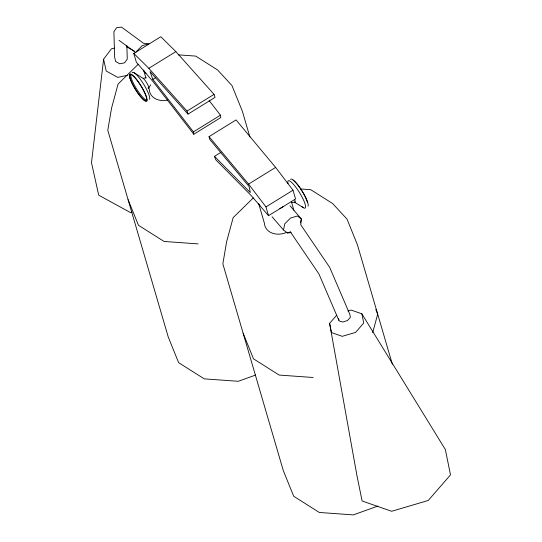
<?xml version="1.0" encoding="UTF-8"?>
<svg xmlns="http://www.w3.org/2000/svg" width="542" height="542" viewBox="0 0 542 542"><rect width="100%" height="100%" fill="white"/><g stroke="black" fill="none" stroke-linecap="round" stroke-linejoin="round"><path stroke-width="0.81" d="M114.606 48.157L111.395 48.834L103.59 59.227L91.496 162.783L98.712 195.174L130.304 212.491L131.936 212.146M291.129 232.62L287.436 232.945L283.486 229.998L284.767 223.812L290.526 218.013L297.395 216.001L301.345 218.948L300.749 224.794L329.617 267.253L349.814 314.299L350.396 317.348L347.503 320.552L342.822 322.036L339.096 320.925L318.899 273.879L290.038 231.42M300.546 222.816L301.345 218.948L289.97 205.736M372.679 332.659L377.699 314.136L375.809 309.482M148.671 87.967L150.764 84.803M347.93 310.986L351.074 310.051L361.846 313.804L445.348 449.535L450.504 474.887L428.261 500.462L391.649 511.282L362.11 500.998L356.954 475.646L329.604 323.33L336.636 315.248M136.36 51.51L142.119 45.711L148.989 43.699L143.637 43.36L121.483 27.1L116.638 27.683L113.901 31.788L114.633 57.1L115.588 61.422L119.68 63.807L124.518 62.852L127.262 59.119L126.875 45.684M138.244 64.254L118.081 84.051L111.564 108.109L107.783 130.256L168.257 337.043L178.643 362.666L204.273 378.865L238.284 381.29L255.709 375.017M253.317 197.85L233.155 217.647L226.631 241.705L222.85 263.852L283.317 470.646L293.703 496.269L319.34 512.468L353.343 514.9L377.903 506.052M193.799 134.247L153.461 82.086L136.347 62.222L133.786 53.448L160.811 36.734L175.872 51.598L214.049 94.362L215.025 97.411L187.999 114.125L150.019 71.578L152.837 79.403L193.419 131.889L193.799 134.247L220.824 117.533L220.445 115.175L209.144 100.561M133.786 53.448L148.84 68.312L175.872 51.598M152.837 79.403L155.683 77.648M187.999 114.125L187.017 111.076L214.049 94.362M193.419 131.889L220.445 115.175M214.483 156.347L250.316 192.579L249.096 186.604L209.74 139.369L209.036 136.631L236.061 119.924L275.614 167.403L292.998 190.201L295.559 198.975L268.534 215.689L251.42 195.818L215.811 159.802L214.483 156.347L220.885 152.383M209.036 136.631L248.588 184.117L275.614 167.403M268.534 215.689L265.966 206.915L292.998 190.201M287.436 232.945L289.726 232.274M127.397 75.324L117.75 77.364L106.225 71.043L103.59 59.227M143.156 78.272L146.218 77.872M291.339 202.633L295.173 202.132M178.257 54.85L195.676 56.097L217.552 69.925L231.949 85.521L242.335 111.144L249.889 136.963M300.79 188.989L310.742 189.7L332.625 203.521L347.022 219.124L357.408 244.747L392.347 364.251M198.101 243.893L164.097 241.461L138.461 225.262L128.075 199.639M313.168 377.496L279.157 375.064L253.527 358.865L243.141 333.249M126.503 46.741L134.423 51.084M134.179 72.791L143.129 78.394A5.779 1.206 58.3 0 1 147.654 84.491A5.779 1.206 58.3 0 1 147.932 87.946M303.378 207.715L294.428 202.112A5.779 1.206 58.3 0 0 294.536 199.463M119.01 40.298L136.022 52.791M148.84 68.312L187.017 111.076M272.104 216.78L283.486 229.998M248.588 184.117L265.966 206.915M291.325 201.475L293.879 210.194M258.67 203.629L264.469 223.46A16.246 12.662 -16.3 0 0 286.813 232.294M143.596 70.033L145.913 77.96M148.698 87.479L149.396 89.857A16.246 12.662 -16.3 0 0 167.661 100.067M361.846 313.804L363.729 323.052L355.613 332.382L342.259 336.331L331.48 332.578L329.604 323.33M338.662 318.642L338.953 320.166M132.113 72.736A16.057 3.36 58.3 0 1 142.627 82.608A16.057 3.36 58.3 0 1 149.578 99.389M147.058 100.121A15.244 3.191 58.3 0 1 136.78 89.267A15.244 3.191 58.3 0 1 130.893 74.437M145.967 73.231A16.246 12.662 -16.3 0 1 143.921 70.812M288.012 183.691A16.057 3.36 58.3 0 1 293.615 184.483A16.057 3.36 58.3 0 1 304.577 202.532A16.057 3.36 58.3 0 1 301.908 206.57M292.985 180.235A15.244 3.191 58.3 0 1 304.597 195.676M304.929 196.319A15.244 3.191 58.3 0 1 307.341 202.146M290.587 179.504A16.057 3.36 58.3 0 1 301.101 189.375A16.057 3.36 58.3 0 1 308.052 206.156M283.385 206.427A16.246 12.662 -16.3 0 1 279.862 208.501M259.977 205.75A16.246 12.662 -16.3 0 1 258.995 204.409M129.789 77.858A16.057 3.36 58.3 0 0 144.91 100.948A16.057 3.36 58.3 0 0 140.019 84.22A16.057 3.36 58.3 0 0 129.789 77.858M130.215 78.36A15.244 3.191 58.3 0 0 144.572 100.27A15.244 3.191 58.3 0 0 139.931 84.396A15.244 3.191 58.3 0 0 130.215 78.36"/></g></svg>
